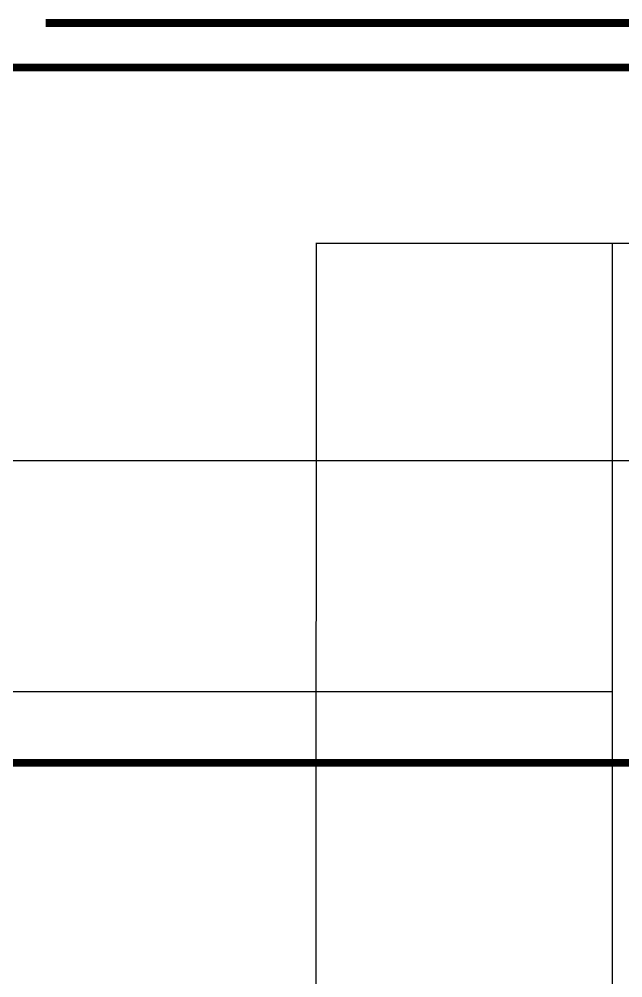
# Model space of a CAD drawing. Header units: inches. Extents: x 185496 to 352137, y 107182 to 179410.
# Drawn here: x 239234 to 243312, y 163968 to 170447 of the extents above; entities that cross this region are included whole.
import ezdxf

# ---------------------------------------------------------------- set-up
doc = ezdxf.new("R2010")
doc.units = ezdxf.units.IN
doc.header["$MEASUREMENT"] = 0
for name, color, linetype in [('DIM', 2, 'Continuous'), ('ZSX', 4, 'Continuous'), ('钢结构', 6, 'Continuous')]:
    doc.layers.add(name, color=color, linetype=linetype)

# ---------------------------------------------------------------- blocks, each defined once
blk = doc.blocks.new('生产区')
at = {"layer": 'ZSX', "color": 0, "const_width": 0.35}
for points, elevation in [([(120331.564, 1575.76), (120727.041, 1575.76)], 0), ([(120680.409, 1544.43), (120725.671, 1544.43)], -1257.599)]:
    blk.add_lwpolyline(points, dxfattribs=dict(at, elevation=elevation))
at = {"layer": '钢结构', "const_width": 0.35, "elevation": -1257.599}
blk.add_lwpolyline([(120683.112, 1577.76), (120726.689, 1577.76)], dxfattribs=at)

msp = doc.modelspace()

# ---------------------------------------------------------------- linework, layer by layer
at = {"color": 5, "ltscale": 100}
for p, q in [((241239.9, 168935.88), (241234.9, 155374.98)), ((241239.9, 168933.26, 181.96), (308402.69, 168935.88, 275880.27)), ((243239.9, 168935.88), (243239.9, 155374.98)), ((237096.81, 167464.84, 276290.76), (305990.69, 167465.88, -1370187.34)), ((237095.92, 165904.49, 276290.76), (243239.9, 165904.49))]:
    msp.add_line(p, q, dxfattribs=at)

# ---------------------------------------------------------------- block references
at = {"layer": 'DIM', "xscale": 150, "yscale": 150, "zscale": 150}
msp.add_blockref('生产区', (-17863053.45, -66243.05, 276290.76), dxfattribs=at)

doc.saveas('drawing.dxf')
